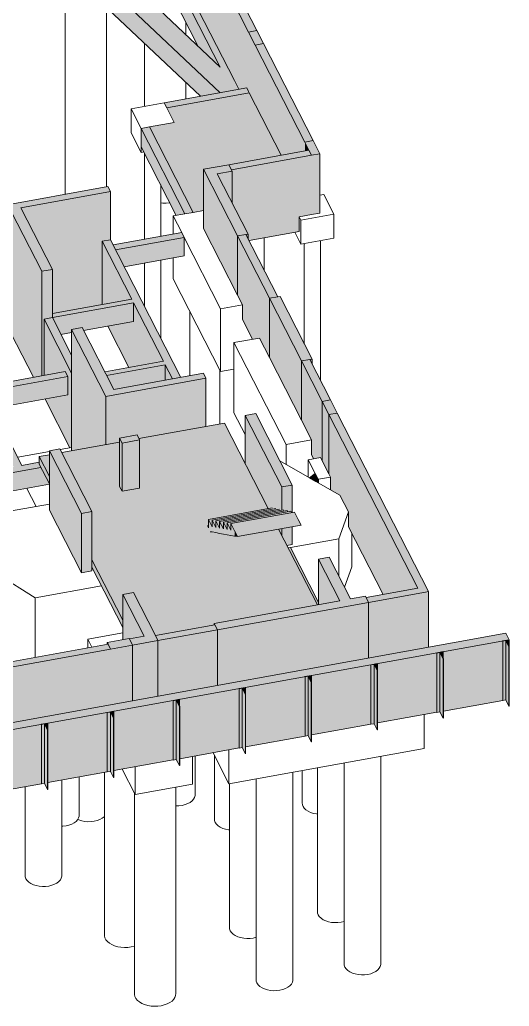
# Model space of a CAD drawing. Header units: centimetres. Extents: x -3523 to 38560, y -3196 to 88043.
# Drawn here: x 24909 to 25975, y 62343 to 64492 of the extents above; entities that cross this region are included whole.
import ezdxf

# ---------------------------------------------------------------- set-up
doc = ezdxf.new("R2010")
doc.units = ezdxf.units.CM
for name, color, linetype, lineweight in [('A-FLOR', 7, 'Continuous', 25), ('S-BEAM', 7, 'Continuous', 25), ('S-COLS', 7, 'Continuous', 25), ('S-FNDN', 7, 'Continuous', 25), ('S-STRS', 7, 'Continuous', 25)]:
    doc.layers.add(name, color=color, linetype=linetype, lineweight=lineweight)

# ---------------------------------------------------------------- blocks, each defined once
blk = doc.blocks.new('Estaca W Gerdau - W250X32_7-3763720-3D C 001 - VISTA 3D FUN')
at = {"layer": 'S-FNDN', "lineweight": 9, "true_color": 0xa4b9db}
for points in [[(-1474.1, 62646), (-1467.4, 62647.5), (-1467.4, 62776.5), (-1474.1, 62775.2), (-1474.1, 62646.3)], [(-1460.5, 62633.8), (-1460.5, 62763), (-1467.4, 62775.8), (-1467.4, 62647.3), (-1464.6, 62641.9)], [(-1460.1, 62763.5), (-1460.5, 62777.7), (-1466.7, 62776.5), (-1460.4, 62764)]]:
    blk.add_hatch(color=9, dxfattribs=at).paths.add_polyline_path(points, flags=0)
at = {"layer": 'S-FNDN', "lineweight": 18}
for p, q in [((-1460.4, 62778.3), (-1474.3, 62775.8)), ((-1474.1, 62775.2), (-1467.4, 62776.5)), ((-1467.4, 62776.5), (-1460.5, 62763)), ((-1466.8, 62776.6), (-1460.1, 62777.8)), ((-1459.9, 62763.1), (-1466.8, 62776.6)), ((-1460.5, 62763), (-1459.9, 62763.1)), ((-1460.5, 62763), (-1460.5, 62633.8)), ((-1459.9, 62633.9), (-1459.9, 62763.1)), ((-1460.5, 62633.8), (-1459.9, 62633.9))]:
    blk.add_line(p, q, dxfattribs=at)
at = {"layer": 'S-FNDN', "lineweight": 9}
for p, q in [((-1474.1, 62775.2), (-1474.1, 62646)), ((-1467.4, 62776.5), (-1467.4, 62647.3)), ((-1460.1, 62777.8), (-1460.1, 62763.5)), ((-1467.4, 62647.3), (-1474.1, 62646)), ((-1460.5, 62633.8), (-1467.4, 62647.3))]:
    blk.add_line(p, q, dxfattribs=at)
blk = doc.blocks.new('Estaca W Gerdau - W250X32_7-V62-3D C 001 - VISTA 3D FUN')
at = {"layer": 'S-FNDN', "lineweight": 9, "true_color": 0xa4b9db}
for points in [[(-182.4, 62879.5), (-175.7, 62881), (-175.7, 63009.9), (-182.4, 63008.7), (-182.4, 62879.8)], [(-168.8, 62867.2), (-168.8, 62996.4), (-175.7, 63009.2), (-175.7, 62880.7), (-175, 62879.2)], [(-168.5, 62996.9), (-168.8, 63011.2), (-175.1, 63009.9), (-168.7, 62997.4)]]:
    blk.add_hatch(color=9, dxfattribs=at).paths.add_polyline_path(points, flags=0)
at = {"layer": 'S-FNDN', "lineweight": 18}
for p, q in [((-168.7, 63011.7), (-182.7, 63009.2)), ((-182.7, 63009.2), (-182.7, 63009.2)), ((-182.4, 63008.7), (-175.7, 63009.9)), ((-175.7, 63009.9), (-168.8, 62996.4)), ((-175.2, 63010), (-168.5, 63011.2)), ((-168.3, 62996.5), (-175.2, 63010)), ((-168.8, 62996.4), (-168.3, 62996.5)), ((-168.8, 62996.4), (-168.8, 62867.2)), ((-168.3, 62867.3), (-168.3, 62996.5)), ((-168.8, 62867.2), (-168.3, 62867.3))]:
    blk.add_line(p, q, dxfattribs=at)
at = {"layer": 'S-FNDN', "lineweight": 9}
for p, q in [((-182.4, 63008.7), (-182.4, 62879.5)), ((-175.7, 63009.9), (-175.7, 62880.7)), ((-168.5, 63011.2), (-168.5, 62996.9)), ((-175.7, 62880.7), (-182.4, 62879.5)), ((-168.8, 62867.2), (-175.7, 62880.7))]:
    blk.add_line(p, q, dxfattribs=at)
blk = doc.blocks.new('PED_COMPL_ESC_TRIANGULO_CIMA_R00_2019 - 01-3749494-3D C 001 - VISTA 3D FUN')
at = {"layer": 'S-BEAM', "lineweight": 9, "true_color": 0xbfbfbf}
for points in [[(-105.9, 63389.1), (-105.9, 63389.9), (-108.1, 63389.5)], [(-105.9, 63385.1), (-105.9, 63389.1), (-107.9, 63389.1), (-107.8, 63388.8)]]:
    blk.add_hatch(color=9, dxfattribs=at).paths.add_polyline_path(points, flags=0)
at = {"layer": 'S-BEAM', "lineweight": 9}
for p, q in [((-108.1, 63389.5), (-105.9, 63389.9)), ((-105.9, 63389.1), (-108.1, 63389.5)), ((-108.1, 63389.5), (-105.9, 63385.1)), ((-105.9, 63385.1), (-105.9, 63389.1))]:
    blk.add_line(p, q, dxfattribs=at)

msp = doc.modelspace()

# ---------------------------------------------------------------- hatches: boundary and pattern name
at = {"layer": 'A-FLOR', "true_color": 0xbfbfbf}
msp.add_hatch(color=9, dxfattribs=at).paths.add_polyline_path([(25286.772, 64072.413), (25308.904, 64076.413), (25308.904, 64166.156), (25478.116, 64196.874), (25408.366, 64332.67), (25228.815, 64300.218), (25245.103, 64268.364), (25191.524, 64258.68), (25279.326, 64086.974)], flags=0)
h = msp.add_hatch(color=9, dxfattribs=at)
h.paths.add_polyline_path([(25204.284, 63150.494), (25332.493, 63173.929), (25332.493, 63176.773), (25556.931, 63217.338), (25472.489, 63382.475), (25382.937, 63366.289), (25323.793, 63376.873), (25317.329, 63389.516), (25319.6, 63389.926), (25319.6, 63403.563), (25449.628, 63427.182), (25354.499, 63613.217), (25168.326, 63579.568), (25169.751, 63576.783), (25169.751, 63471.704), (25131.48, 63464.787), (25125.954, 63475.594), (25125.954, 63571.91), (25000.396, 63549.217), (25066.102, 63420.722), (25066.104, 63315.643), (25133.289, 63184.254), (25133.289, 63240.277), (25156.251, 63244.427), (25201.756, 63155.438)], flags=0)
h.paths.add_polyline_path([(24973.332, 63497.069), (24973.332, 63544.325), (24951.212, 63540.327)], flags=0)
h = msp.add_hatch(color=9, dxfattribs=at)
h.paths.add_polyline_path([(25133.289, 63168.173), (25133.289, 63184.254), (25066.102, 63315.647), (25066.102, 63299.565), (25094.296, 63244.427)], flags=0)
h.paths.add_polyline_path([(24973.332, 63480.987), (24973.332, 63497.069), (24951.212, 63540.327), (24951.212, 63524.246)], flags=0)
at = {"layer": 'S-BEAM', "lineweight": 9, "true_color": 0x80ff00}
h = msp.add_hatch(color=70, dxfattribs=at)
h.paths.add_polyline_path([(25529.639, 64225.315), (25547.818, 64228.6), (25439.684, 64440.067), (25421.506, 64436.782), (25526.003, 64232.425)], flags=0)
h.paths.add_polyline_path([(25406.963, 64465.223), (25425.141, 64468.508), (25237.756, 64834.962), (25219.578, 64831.676), (25325.578, 64624.379)], flags=0)
at = {"layer": 'S-BEAM', "true_color": 0xbfbfbf}
h = msp.add_hatch(color=9, dxfattribs=at)
h.paths.add_polyline_path([(25528.51, 64001.835), (25528.51, 64004.807), (25527.118, 64004.556), (25527.681, 64003.455)], flags=0)
h.paths.add_polyline_path([(25478.179, 64196.75), (25529.639, 64206.051), (25529.639, 64225.315), (25421.506, 64436.782), (25421.527, 64307.54), (25478.116, 64196.874)], flags=0)
h.paths.add_polyline_path([(25406.963, 64336.022), (25406.963, 64465.223), (25219.578, 64831.676), (25219.578, 64666.292), (25386.187, 64340.468), (25403.327, 64343.132)], flags=0)
for points in [[(25376.53, 64359.354), (25233.981, 64638.125), (25219.151, 64635.444), (25345.198, 64388.944), (25367.225, 64368.142)], [(25345.198, 64388.944), (25219.151, 64635.444), (25219.151, 64587.2), (25297.487, 64434.004), (25328.819, 64404.414)], [(25345.274, 64333.073), (25386.187, 64340.468), (25376.53, 64359.354), (25105.474, 64615.347), (25055.883, 64606.384), (25342.152, 64336.022)], [(25302.397, 64325.324), (25345.274, 64333.073), (25055.883, 64606.384), (25055.883, 64558.139), (25294.564, 64332.722)], [(25228.815, 64300.218), (25408.65, 64332.722), (25402.707, 64343.454), (25223.288, 64311.026), (25225.07, 64307.54)], [(25268.593, 64069.127), (25286.772, 64072.413), (25191.524, 64258.68), (25173.346, 64255.395), (25266.951, 64072.338)], [(25249.774, 64065.726), (25268.593, 64069.127), (25173.346, 64255.395), (25173.346, 64215.191), (25248.035, 64069.127)], [(25408.142, 64010.924), (25517.393, 64030.67), (25517.393, 64062.831), (25544.182, 64067.673), (25544.182, 64196.874), (25369.689, 64165.323), (25371.137, 64162.49), (25371.137, 64093.508), (25406.037, 64024.393), (25406.037, 64015.041)], [(25117.626, 63990.577), (25266.951, 64017.566), (25261.425, 64028.373), (25112.099, 64001.384)], [(25136.445, 63953.774), (25266.951, 63977.362), (25266.951, 64017.566), (25117.626, 63990.577)], [(25452.591, 63755.962), (25452.591, 63885.163), (25383.077, 64021.101), (25383.077, 63891.906), (25393.693, 63871.144), (25393.693, 63838.983), (25415.724, 63795.899), (25430.778, 63798.62), (25449.759, 63761.501)], [(25241.412, 63709.663), (25259.59, 63712.949), (25106.335, 64012.658), (25088.156, 64009.373), (25240.712, 63711.031)], [(24979.799, 63843.14), (25156.8, 63875.131), (25152.728, 63883.095), (24979.799, 63851.839)], [(24998.617, 63806.337), (25021.699, 63810.509), (25021.699, 63817.222), (25044.661, 63821.372), (25047.803, 63815.227), (25156.8, 63834.927), (25156.8, 63875.131), (24979.799, 63843.14), (24994.43, 63814.527)], [(25021.699, 63722.363), (25021.699, 63761.199), (24979.799, 63843.14), (24961.62, 63839.854), (25009.404, 63746.407)], [(25017.68, 63559.758), (25021.699, 63560.574), (25021.699, 63722.363), (24961.62, 63839.854), (24961.62, 63717.337), (25007.677, 63725.662), (25013.204, 63714.854), (25013.204, 63674.65), (24964.534, 63665.854), (24964.708, 63663.35), (25017.263, 63560.574)], [(25097.919, 63717.219), (25225.735, 63740.321), (25221.663, 63748.284), (25093.847, 63725.183), (25096.16, 63720.66)], [(25113.596, 63686.562), (25225.735, 63706.83), (25225.735, 63740.321), (25097.919, 63717.219), (25107.174, 63699.122)], [(25567.471, 63531.301), (25567.471, 63660.502), (25522.401, 63748.637), (25522.401, 63619.442), (25544.215, 63576.78), (25544.215, 63544.619), (25548.784, 63535.684), (25563.838, 63538.405)], [(24591.95, 63638.717), (25013.204, 63714.854), (25007.677, 63725.662), (24586.424, 63649.524), (24588.981, 63644.523)], [(24895.442, 63517.941), (24913.621, 63521.227), (24831.411, 63681.997), (24813.233, 63678.711), (24893.377, 63521.979)], [(25699.941, 63240.079), (25775.473, 63253.73), (25582.018, 63632.054), (25582.017, 63502.854), (25585.653, 63495.743), (25585.653, 63467.764), (25605.917, 63456.116), (25624.487, 63419.799), (25624.487, 63387.639), (25697.426, 63244.998)], [(24619.209, 63456.208), (24954.971, 63516.894), (24951.212, 63524.74), (24951.212, 63528.021), (24619.209, 63468.014)], [(24619.209, 63416.004), (24973.332, 63480.009), (24973.332, 63480.987), (24954.971, 63516.894), (24619.209, 63456.208), (24619.209, 63450.564)], [(25553.269, 63486.38), (25558.816, 63490.989), (25552.217, 63503.892), (25539.536, 63494.274), (25552.217, 63486.984)], [(25559.346, 63482.887), (25558.964, 63490.699), (25553.269, 63486.38), (25559.249, 63482.942)], [(25556.931, 63217.338), (25559.547, 63217.811), (25559.547, 63222.812), (25498.436, 63342.32), (25493.48, 63341.425), (25554.259, 63222.563)], [(25668.35, 63101.391), (25792.478, 63123.826), (25792.478, 63244.998), (25668.35, 63222.563), (25668.35, 63108.961)], [(25792.478, 63123.826), (25799.177, 63125.037), (25799.177, 63246.208), (25792.478, 63244.998), (25792.478, 63141.218)], [(25209.811, 63018.515), (25339.473, 63041.95), (25339.473, 63163.121), (25209.811, 63139.686), (25209.811, 63018.877)], [(24558.492, 62900.795), (25106.772, 62999.892), (25106.772, 63121.063), (24558.492, 63021.966), (24558.492, 62950.662)]]:
    msp.add_hatch(color=9, dxfattribs=at).paths.add_polyline_path(points, flags=0)
at = {"layer": 'S-BEAM', "lineweight": 9, "true_color": 0x80ff00}
for points in [[(25369.674, 64165.333), (25544.182, 64196.874), (25538.656, 64207.681), (25364.148, 64176.141)], [(23951.058, 62775.473), (25974.652, 63141.218), (25967.381, 63155.438), (23943.786, 62789.693)]]:
    msp.add_hatch(color=70, dxfattribs=at).paths.add_polyline_path(points, flags=0)
h = msp.add_hatch(color=70, dxfattribs=at)
h.paths.add_polyline_path([(25792.478, 63244.998), (25799.177, 63246.208), (25600.196, 63635.34), (25582.017, 63632.055), (25775.473, 63253.73), (25786.952, 63255.805), (25791.859, 63246.208)], flags=0)
h.paths.add_polyline_path([(25567.474, 63660.496), (25585.653, 63663.781), (25540.376, 63751.891), (25522.401, 63748.642), (25528.751, 63736.223)], flags=0)
h.paths.add_polyline_path([(25452.593, 63885.159), (25470.591, 63888.798), (25401.255, 64024.393), (25383.077, 64021.107), (25452.591, 63885.163)], flags=0)
at = {"layer": 'S-BEAM', "true_color": 0xbfbfbf}
h = msp.add_hatch(color=9, dxfattribs=at)
h.paths.add_polyline_path([(25225.735, 63706.83), (25241.412, 63709.663), (25225.735, 63740.321), (25225.735, 63708.33)], flags=0)
h.paths.add_polyline_path([(25146.387, 63734.679), (25221.663, 63748.284), (25156.8, 63875.131), (25156.8, 63834.927), (25100.343, 63824.723), (25143.502, 63740.321)], flags=0)
h.paths.add_polyline_path([(25088.156, 63871.424), (25152.728, 63883.095), (25088.156, 64009.373), (25088.156, 63875.131)], flags=0)
h = msp.add_hatch(color=9, dxfattribs=at)
h.paths.add_polyline_path([(24610.769, 63601.914), (24669.4, 63612.511), (24669.4, 63652.715), (24591.95, 63638.717), (24600.894, 63621.226)], flags=0)
h.paths.add_polyline_path([(24706.397, 63619.198), (24813.233, 63638.507), (24813.233, 63678.711), (24687.578, 63656), (24704.989, 63621.953)], flags=0)
h.paths.add_polyline_path([(24850.23, 63645.194), (25013.204, 63674.65), (25013.204, 63714.854), (24831.411, 63681.997), (24848.462, 63648.652)], flags=0)
at = {"layer": 'S-BEAM', "lineweight": 9, "true_color": 0x80ff00}
h = msp.add_hatch(color=70, dxfattribs=at)
h.paths.add_polyline_path([(24028.209, 62926.123), (24467.599, 63005.538), (24462.073, 63016.346), (24022.683, 62936.931)], flags=0)
h.paths.add_polyline_path([(24558.492, 63021.966), (25106.772, 63121.063), (25101.245, 63131.87), (24552.965, 63032.774), (24558.435, 63022.077)], flags=0)
h.paths.add_polyline_path([(25209.811, 63139.686), (25339.473, 63163.121), (25333.947, 63173.929), (25204.284, 63150.494)], flags=0)
h.paths.add_polyline_path([(25668.35, 63222.563), (25792.478, 63244.998), (25786.952, 63255.805), (25662.824, 63233.37), (25667.902, 63223.439)], flags=0)
at = {"layer": 'S-BEAM', "true_color": 0xbfbfbf}
h = msp.add_hatch(color=9, dxfattribs=at)
h.paths.add_polyline_path([(23951.058, 62646.274), (23951.268, 62646.312), (23951.058, 62665.003)], flags=0)
h.paths.add_polyline_path([(23965.578, 62648.899), (24094.783, 62672.251), (24094.652, 62801.426), (23965.372, 62777.772), (23965.578, 62665.003)], flags=0)
h.paths.add_polyline_path([(24109.093, 62674.837), (24238.297, 62698.19), (24238.166, 62827.365), (24108.886, 62803.71), (24109.093, 62736.418)], flags=0)
h.paths.add_polyline_path([(24252.608, 62700.776), (24381.812, 62724.129), (24381.681, 62853.304), (24252.401, 62829.649), (24252.608, 62736.418)], flags=0)
h.paths.add_polyline_path([(24396.122, 62726.715), (24525.327, 62750.068), (24525.196, 62879.243), (24395.916, 62855.588), (24396.122, 62736.418)], flags=0)
h.paths.add_polyline_path([(24539.637, 62752.654), (24668.841, 62776.007), (24668.71, 62905.181), (24539.43, 62881.527), (24539.637, 62807.833)], flags=0)
h.paths.add_polyline_path([(24683.151, 62778.593), (24812.356, 62801.945), (24812.225, 62931.12), (24682.945, 62907.466), (24683.151, 62879.247)], flags=0)
h.paths.add_polyline_path([(24826.666, 62804.532), (24955.871, 62827.884), (24955.74, 62957.059), (24826.46, 62933.405), (24826.666, 62879.247)], flags=0)
h.paths.add_polyline_path([(24970.181, 62830.471), (25099.385, 62853.823), (25099.254, 62982.998), (24969.974, 62959.344), (24970.181, 62879.247)], flags=0)
h.paths.add_polyline_path([(25113.695, 62856.41), (25242.9, 62879.762), (25242.769, 63008.937), (25113.489, 62985.283), (25113.695, 62879.247)], flags=0)
h.paths.add_polyline_path([(25257.21, 62882.349), (25386.414, 62905.701), (25386.284, 63034.876), (25257.004, 63011.221), (25257.21, 62996.52)], flags=0)
h.paths.add_polyline_path([(25400.725, 62908.287), (25529.929, 62931.64), (25529.798, 63060.815), (25400.518, 63037.16), (25400.725, 62914.955)], flags=0)
h.paths.add_polyline_path([(25544.239, 62934.226), (25673.444, 62957.579), (25673.313, 63086.754), (25544.033, 63063.099), (25544.239, 62950.662)], flags=0)
h.paths.add_polyline_path([(25687.754, 62960.165), (25816.958, 62983.518), (25816.828, 63112.693), (25687.547, 63089.038), (25687.754, 63022.077)], flags=0)
h.paths.add_polyline_path([(25831.269, 62986.104), (25960.473, 63009.456), (25960.342, 63138.631), (25831.062, 63114.977), (25831.269, 63100.275)], flags=0)
at = {"layer": 'S-COLS', "lineweight": 9, "true_color": 0x8080ff}
for points in [[(25421.506, 64436.782), (25439.684, 64440.067), (25425.141, 64468.508), (25406.963, 64465.223), (25419.826, 64440.067)], [(25544.182, 64196.874), (25562.361, 64200.159), (25547.818, 64228.6), (25529.639, 64225.315), (25542.502, 64200.159)], [(25383.075, 64021.107), (25383.077, 64021.107), (25406.037, 64025.257), (25338.847, 64156.654), (25371.137, 64162.49), (25364.148, 64176.141), (25308.904, 64166.156), (25382.679, 64021.882)], [(24956.836, 63944.068), (24979.799, 63948.219), (24911.155, 64082.46), (25106.335, 64117.737), (25100.808, 64128.544), (24850.375, 64083.281), (24857.356, 64069.629), (24889.647, 64075.466), (24954.714, 63948.219)], [(25522.399, 63748.642), (25545.361, 63752.792), (25475.554, 63889.309), (25452.593, 63885.155), (25520.719, 63751.928)], [(25096.16, 63671.604), (25314.303, 63711.031), (25308.776, 63721.838), (25113.596, 63686.562), (25044.661, 63821.372), (25021.699, 63817.222), (25093.592, 63676.627)], [(25582.014, 63632.054), (25600.193, 63635.34), (25585.45, 63663.745), (25567.474, 63660.489), (25573.94, 63647.844)], [(25479.282, 63474.273), (25502.245, 63478.423), (25422.548, 63634.28), (25399.586, 63630.129), (25475.08, 63482.491)], [(25131.48, 63569.866), (25169.751, 63576.783), (25164.225, 63587.59), (25125.954, 63580.673), (25130.056, 63572.651)], [(25043.14, 63416.571), (25066.102, 63420.722), (24996.294, 63557.238), (24973.332, 63553.088), (24994.43, 63511.829)], [(25339.473, 63163.121), (25668.35, 63222.563), (25661.369, 63236.214), (25628.957, 63230.617), (25582.501, 63321.468), (25559.547, 63317.319), (25606.117, 63226.228), (25332.493, 63176.773), (25338.561, 63164.906)], [(25154.577, 63129.703), (25209.81, 63139.686), (25156.251, 63244.427), (25133.289, 63240.277), (25179.867, 63149.187), (25147.632, 63143.355), (25154.574, 63129.709)], [(25106.772, 63121.063), (25154.577, 63129.773), (25147.338, 63143.929), (25099.5, 63135.283), (25102.35, 63129.709)]]:
    msp.add_hatch(color=171, dxfattribs=at).paths.add_polyline_path(points, flags=0)
at = {"layer": 'S-COLS', "true_color": 0xc0c0c0}
for points in [[(25421.506, 64307.581), (25421.506, 64436.782), (25406.963, 64465.223), (25406.963, 64336.022), (25418.779, 64312.914)], [(25529.639, 64206.051), (25538.656, 64207.681), (25529.639, 64225.315), (25529.639, 64207.681)], [(25544.182, 64067.673), (25562.361, 64070.958), (25562.361, 64200.159), (25544.182, 64196.874), (25544.182, 64068.69)], [(25383.075, 63891.906), (25382.679, 64021.882), (25308.904, 64166.156), (25308.904, 64036.955), (25371.745, 63914.062)], [(25371.137, 64093.508), (25371.137, 64162.49), (25338.847, 64156.654), (25369.674, 64096.369)], [(24979.799, 63851.839), (25088.156, 63871.424), (25088.156, 64009.373), (25106.335, 64012.658), (25106.335, 64117.737), (24911.155, 64082.46), (24979.799, 63948.219), (24979.799, 63875.131)], [(24938.909, 63713.232), (24956.836, 63716.473), (24956.836, 63944.068), (24889.647, 64075.466), (24889.647, 63809.571), (24938.08, 63714.854)], [(24956.836, 63716.473), (24961.62, 63717.337), (24961.62, 63839.854), (24979.799, 63843.14), (24979.799, 63948.219), (24956.836, 63944.068), (24956.836, 63725.662)], [(25522.399, 63619.441), (25522.399, 63748.642), (25452.591, 63885.159), (25452.591, 63755.958), (25501.406, 63660.496)], [(25021.699, 63553.067), (25096.16, 63566.525), (25096.16, 63671.604), (25021.699, 63816.566), (25021.699, 63553.088)], [(25096.16, 63566.525), (25125.954, 63571.91), (25125.954, 63580.673), (25164.225, 63587.59), (25168.326, 63579.568), (25314.303, 63605.952), (25314.303, 63711.031), (25096.16, 63671.604), (25096.16, 63580.673)], [(25582.014, 63502.853), (25582.014, 63632.054), (25567.471, 63660.379), (25567.474, 63531.287), (25573.94, 63518.643)], [(25131.48, 63464.787), (25131.48, 63569.866), (25125.954, 63580.673), (25125.954, 63475.594)], [(25131.48, 63464.787), (25169.751, 63471.704), (25169.751, 63576.783), (25131.48, 63569.866), (25131.48, 63497.452)], [(25043.14, 63287.37), (25043.14, 63416.571), (24973.332, 63553.088), (24973.332, 63423.887), (25035.823, 63301.678)], [(25582.014, 63502.853), (25582.017, 63502.854), (25582.014, 63502.86)], [(25043.14, 63287.37), (25066.102, 63291.521), (25066.102, 63420.722), (25043.14, 63416.571), (25043.14, 63307.735)], [(25559.547, 63217.811), (25606.117, 63226.228), (25559.547, 63317.319), (25559.547, 63222.563)], [(25133.289, 63141.39), (25147.338, 63143.929), (25147.629, 63143.361), (25179.867, 63149.187), (25133.289, 63240.277), (25133.289, 63143.929)], [(25339.473, 63041.95), (25668.35, 63101.391), (25668.35, 63222.563), (25339.473, 63163.121), (25339.473, 63048.259)], [(25332.493, 63173.666), (25333.947, 63173.929), (25332.493, 63176.773), (25332.493, 63173.929)], [(25099.5, 63131.555), (25101.245, 63131.87), (25099.5, 63135.283), (25099.5, 63131.87)], [(25154.577, 63008.532), (25209.81, 63018.877), (25209.81, 63139.686), (25154.577, 63129.703), (25154.577, 63012.308)], [(25106.772, 62999.892), (25154.577, 63008.532), (25154.577, 63129.703), (25106.772, 63121.063), (25106.772, 63006.861)]]:
    msp.add_hatch(color=9, dxfattribs=at).paths.add_polyline_path(points, flags=0)
h = msp.add_hatch(color=9, dxfattribs=at)
h.paths.add_polyline_path([(25383.075, 63891.906), (25383.077, 63891.919), (25383.075, 63891.909)], flags=0)
h.paths.add_polyline_path([(25406.037, 64015.041), (25406.037, 64025.257), (25401.255, 64024.393), (25404.746, 64017.566)], flags=0)
h = msp.add_hatch(color=9, dxfattribs=at)
h.paths.add_polyline_path([(25522.399, 63619.441), (25522.401, 63619.454), (25522.399, 63619.444)], flags=0)
h.paths.add_polyline_path([(25545.361, 63742.576), (25545.361, 63752.792), (25540.579, 63751.928), (25544.692, 63743.885)], flags=0)
h = msp.add_hatch(color=9, dxfattribs=at)
h.paths.add_polyline_path([(25479.282, 63369.189), (25479.282, 63383.703), (25472.489, 63382.475), (25474.189, 63379.15)], flags=0)
h.paths.add_polyline_path([(25476, 63423.043), (25479.282, 63423.636), (25479.282, 63474.273), (25399.586, 63630.129), (25399.586, 63525.045), (25449.683, 63427.074), (25458.34, 63428.639), (25459.711, 63425.957), (25466.484, 63427.182), (25467.856, 63424.5), (25474.629, 63425.724), (25475.373, 63424.268)], flags=0)
h = msp.add_hatch(color=9, dxfattribs=at)
h.paths.add_polyline_path([(25490.571, 63347.112), (25502.245, 63349.222), (25502.245, 63387.853), (25479.282, 63383.264), (25479.282, 63369.189), (25487.366, 63353.38)], flags=0)
h.paths.add_polyline_path([(25500.544, 63418.462), (25502.245, 63418.77), (25502.245, 63478.423), (25479.282, 63474.273), (25479.282, 63423.636), (25482.777, 63424.268), (25484.149, 63421.586), (25490.922, 63422.81), (25492.293, 63420.128), (25499.066, 63421.353), (25499.928, 63419.667)], flags=0)
at = {"layer": 'S-STRS', "true_color": 0xff8040}
for points in [[(25327.744, 63387.636), (25327.744, 63402.106), (25459.711, 63425.957), (25458.34, 63428.639), (25319.6, 63403.563), (25325.578, 63391.872)], [(25335.889, 63386.179), (25335.889, 63400.648), (25467.856, 63424.5), (25466.484, 63427.182), (25327.744, 63402.106), (25328.49, 63400.648)], [(25344.033, 63384.721), (25344.033, 63399.191), (25476, 63423.043), (25474.629, 63425.724), (25335.889, 63400.648), (25336.634, 63399.191)], [(25352.177, 63383.264), (25352.177, 63397.733), (25484.149, 63421.586), (25482.777, 63424.268), (25344.033, 63399.191), (25344.778, 63397.733)], [(25360.321, 63381.806), (25360.321, 63396.276), (25492.293, 63420.128), (25490.922, 63422.81), (25352.177, 63397.733), (25352.922, 63396.276)], [(25368.465, 63380.349), (25368.465, 63394.59), (25500.544, 63418.462), (25499.066, 63421.353), (25360.321, 63396.276), (25366.972, 63383.27)], [(25327.744, 63376.166), (25327.744, 63387.636), (25319.6, 63403.563), (25319.6, 63385.073), (25323.793, 63376.873), (25325.578, 63376.554)], [(25335.889, 63374.709), (25335.889, 63386.179), (25327.744, 63402.106), (25327.744, 63376.166)], [(25344.033, 63373.251), (25343.853, 63385.073), (25335.889, 63400.648), (25335.889, 63374.709)], [(25352.177, 63371.794), (25352.177, 63383.264), (25344.033, 63399.191), (25344.033, 63373.251)], [(25360.321, 63370.337), (25360.321, 63381.806), (25352.177, 63397.733), (25352.177, 63371.794)], [(25368.465, 63368.879), (25368.465, 63380.349), (25360.321, 63396.276), (25360.321, 63370.337), (25366.972, 63369.146)], [(25376.61, 63367.422), (25376.361, 63379.15), (25368.465, 63394.59), (25368.465, 63368.879)], [(25382.937, 63366.289), (25376.61, 63378.663), (25376.61, 63367.422)]]:
    msp.add_hatch(color=11, dxfattribs=at).paths.add_polyline_path(points, flags=0)
at = {"layer": 'S-STRS', "lineweight": 9, "true_color": 0xff80ff}
msp.add_hatch(color=211, dxfattribs=at).paths.add_polyline_path([(25382.937, 63366.289), (25521.682, 63391.366), (25507.21, 63419.667), (25368.465, 63394.59), (25376.61, 63378.663)], flags=0)

# ---------------------------------------------------------------- linework, layer by layer
at = {"layer": 'A-FLOR', "lineweight": 9}
for p, q in [((25408.65, 64332.722), (25228.815, 64300.218)), ((25478.179, 64196.75), (25408.65, 64332.722)), ((25228.815, 64300.218), (25245.103, 64268.364)), ((25245.103, 64268.364), (25191.524, 64258.68)), ((25191.524, 64258.68), (25286.772, 64072.413)), ((25286.772, 64072.413), (25308.904, 64076.413)), ((25354.499, 63613.217), (25168.326, 63579.568)), ((25449.683, 63427.074), (25354.499, 63613.217)), ((25125.954, 63571.91), (25000.396, 63549.217)), ((24973.332, 63544.325), (24951.212, 63540.327)), ((24951.212, 63540.327), (24973.332, 63497.069)), ((24951.212, 63540.327), (24951.212, 63524.246)), ((24973.332, 63480.987), (24951.212, 63524.246)), ((25556.931, 63217.338), (25472.489, 63382.475)), ((25066.104, 63315.643), (25133.289, 63184.254)), ((25133.289, 63168.173), (25066.104, 63299.562))]:
    msp.add_line(p, q, dxfattribs=at)
at = {"layer": 'S-BEAM', "lineweight": 18}
for p, q in [((25425.141, 64468.508), (25237.756, 64834.962)), ((25219.578, 64831.676), (25406.963, 64465.223)), ((25421.506, 64436.782), (25529.639, 64225.315)), ((25547.818, 64228.6), (25439.684, 64440.067)), ((25538.656, 64207.681), (25364.148, 64176.141)), ((25369.674, 64165.333), (25544.182, 64196.874)), ((25364.148, 64176.141), (25369.674, 64165.333)), ((25383.077, 64021.107), (25452.593, 63885.159)), ((25470.772, 63888.445), (25401.255, 64024.393)), ((25522.401, 63748.642), (25567.474, 63660.496)), ((25585.653, 63663.781), (25540.579, 63751.928)), ((25582.018, 63632.054), (25775.473, 63253.73)), ((25799.177, 63246.208), (25600.196, 63635.34)), ((25775.473, 63253.73), (25662.824, 63233.37)), ((25668.35, 63222.563), (25792.478, 63244.998)), ((25792.478, 63244.998), (25799.177, 63246.208)), ((25333.947, 63173.929), (25204.284, 63150.494)), ((25209.811, 63139.686), (25339.474, 63163.121)), ((25967.381, 63155.438), (23943.786, 62789.693)), ((25242.9, 63008.961), (25974.652, 63141.218)), ((25974.652, 63141.218), (25967.381, 63155.438)), ((25101.245, 63131.87), (24552.965, 63032.774)), ((24558.492, 63021.966), (25106.772, 63121.063)), ((24525.327, 62879.266), (25242.791, 63008.941))]:
    msp.add_line(p, q, dxfattribs=at)
at = {"layer": 'S-BEAM', "lineweight": 9}
for p, q in [((25219.151, 64635.444), (25345.198, 64388.944)), ((25376.53, 64359.354), (25233.981, 64638.125)), ((25055.883, 64606.384), (25345.274, 64333.073)), ((25345.198, 64388.944), (25105.474, 64615.347)), ((25219.151, 64587.2), (25297.487, 64434.004)), ((25302.397, 64325.324), (25055.883, 64558.139)), ((25406.963, 64465.223), (25425.141, 64468.508)), ((25439.684, 64440.067), (25421.506, 64436.782)), ((25403.124, 64343.529), (25223.288, 64311.026)), ((25386.187, 64340.468), (25376.53, 64359.354)), ((25403.124, 64343.529), (25406.963, 64336.022)), ((25228.815, 64300.218), (25408.65, 64332.722)), ((25406.963, 64336.022), (25408.65, 64332.722)), ((25228.815, 64300.218), (25223.288, 64311.026)), ((25191.524, 64258.68), (25173.346, 64255.395)), ((25173.346, 64255.395), (25268.593, 64069.127)), ((25173.346, 64255.395), (25173.346, 64215.191)), ((25286.772, 64072.413), (25191.524, 64258.68)), ((25173.346, 64215.191), (25249.774, 64065.726)), ((25529.639, 64225.315), (25547.818, 64228.6)), ((25544.182, 64196.874), (25538.656, 64207.681)), ((25268.593, 64069.127), (25286.772, 64072.413)), ((25517.393, 64062.831), (25544.182, 64067.673)), ((25517.393, 64030.67), (25517.393, 64062.831)), ((25261.425, 64028.373), (25112.099, 64001.384)), ((25266.951, 64017.566), (25117.626, 63990.577)), ((25261.425, 64028.373), (25266.951, 64017.566)), ((25266.951, 63977.362), (25266.951, 64017.566)), ((25401.255, 64024.393), (25383.077, 64021.107)), ((25408.366, 64010.964), (25517.393, 64030.67)), ((25106.335, 64012.658), (25088.156, 64009.373)), ((25088.156, 64009.373), (25152.728, 63883.095)), ((25088.156, 64009.373), (25088.156, 63871.424)), ((25259.59, 63712.949), (25106.335, 64012.658)), ((25527.118, 64004.556), (25528.555, 64001.746)), ((25136.445, 63953.774), (25266.951, 63977.362)), ((25383.077, 63891.906), (25393.693, 63871.144)), ((25452.593, 63885.159), (25470.772, 63888.445)), ((25152.728, 63883.095), (24979.799, 63851.839)), ((24979.799, 63843.14), (25156.8, 63875.131)), ((25156.8, 63875.131), (25221.663, 63748.284)), ((25156.8, 63834.927), (25156.8, 63875.131)), ((25393.693, 63871.144), (25393.693, 63838.983)), ((24979.799, 63843.14), (24961.62, 63839.854)), ((24961.62, 63839.854), (25021.699, 63722.363)), ((24961.62, 63839.854), (24961.62, 63717.337)), ((25021.699, 63761.199), (24979.799, 63843.14)), ((25047.803, 63815.227), (25156.8, 63834.927)), ((25100.343, 63824.723), (25146.387, 63734.679)), ((25415.724, 63795.899), (25393.693, 63838.983)), ((24998.617, 63806.337), (25021.699, 63810.509)), ((25430.778, 63798.62), (25452.591, 63755.962)), ((25221.663, 63748.284), (25093.847, 63725.183)), ((25097.919, 63717.219), (25225.735, 63740.321)), ((25225.735, 63740.321), (25241.412, 63709.663)), ((25225.735, 63706.83), (25225.735, 63740.321)), ((25540.579, 63751.928), (25522.401, 63748.643)), ((25007.677, 63725.662), (24723.167, 63674.239)), ((25013.204, 63714.854), (25007.677, 63725.662)), ((24831.411, 63681.997), (25013.204, 63714.854)), ((25013.204, 63674.65), (25013.204, 63714.854)), ((24913.621, 63521.227), (24831.411, 63681.997)), ((25013.204, 63674.65), (24850.23, 63645.194)), ((24964.534, 63665.854), (24964.534, 63663.692)), ((25017.68, 63559.758), (24964.534, 63663.692)), ((25567.474, 63660.496), (25585.653, 63663.781)), ((25600.196, 63635.34), (25582.017, 63632.055)), ((25522.401, 63619.441), (25544.215, 63576.78)), ((25544.215, 63544.619), (25544.215, 63576.78)), ((25548.784, 63535.684), (25544.215, 63544.619)), ((24951.212, 63528.021), (24913.621, 63521.227)), ((25563.838, 63538.405), (25567.471, 63531.301)), ((24619.209, 63456.208), (24954.971, 63516.894)), ((25552.217, 63503.892), (25539.536, 63494.274)), ((25558.86, 63490.901), (25552.217, 63503.892)), ((25582.018, 63502.853), (25585.653, 63495.743)), ((24973.332, 63480.009), (24619.209, 63416.004)), ((25539.536, 63494.274), (25553.269, 63486.38)), ((25553.269, 63486.38), (25559.346, 63490.989)), ((25559.346, 63490.989), (25558.86, 63490.901)), ((25559.346, 63482.887), (25559.346, 63490.989)), ((25585.653, 63467.764), (25585.653, 63495.743)), ((25605.917, 63456.116), (25624.487, 63419.799)), ((25624.487, 63419.799), (25624.487, 63387.639)), ((25699.941, 63240.079), (25624.487, 63387.639)), ((25498.436, 63342.32), (25493.48, 63341.425)), ((25559.547, 63222.812), (25498.436, 63342.32)), ((25799.177, 63125.037), (25799.177, 63246.208)), ((25662.824, 63233.37), (25668.35, 63222.563)), ((25668.35, 63222.563), (25668.35, 63101.391)), ((25339.473, 63163.121), (25333.947, 63173.929)), ((25339.474, 63041.95), (25339.474, 63163.121)), ((25204.284, 63150.494), (25209.811, 63139.686)), ((25209.811, 63139.686), (25209.811, 63018.515)), ((25974.652, 63141.218), (25974.652, 63126.47)), ((25106.772, 63121.063), (25101.245, 63131.87)), ((25831.269, 62986.104), (25960.608, 63009.481)), ((25687.754, 62960.165), (25817.093, 62983.542)), ((25544.239, 62934.226), (25673.579, 62957.603)), ((25400.725, 62908.287), (25530.064, 62931.664)), ((25257.21, 62882.349), (25386.549, 62905.725)), ((25113.695, 62856.41), (25242.791, 62879.742)), ((24970.181, 62830.471), (25099.52, 62853.848)), ((24826.666, 62804.532), (24956.005, 62827.909))]:
    msp.add_line(p, q, dxfattribs=at)
at = {"layer": 'S-COLS', "lineweight": 9}
for p, q in [((25425.141, 64468.508), (25406.963, 64465.223)), ((25421.506, 64436.782), (25439.684, 64440.067)), ((25547.818, 64228.6), (25529.639, 64225.315)), ((25538.656, 64207.681), (25544.182, 64196.874)), ((25562.361, 64200.159), (25562.361, 64070.958)), ((25308.904, 64036.955), (25308.904, 64166.156)), ((25371.137, 64162.49), (25371.137, 64093.508)), ((25106.335, 64117.737), (25106.335, 64012.658)), ((25562.361, 64070.958), (25544.182, 64067.673)), ((25383.075, 63891.906), (25308.904, 64036.955)), ((25383.075, 64021.107), (25401.255, 64024.393)), ((25383.075, 64021.107), (25383.075, 63891.906)), ((25406.037, 64025.257), (25406.037, 64015.041)), ((24956.836, 63944.068), (24956.836, 63716.473)), ((24979.799, 63948.219), (24979.799, 63843.14)), ((25470.772, 63888.445), (25452.593, 63885.159)), ((25452.591, 63885.159), (25452.591, 63755.958)), ((24938.909, 63713.232), (24889.647, 63809.571)), ((25021.699, 63817.222), (25021.699, 63553.067)), ((25522.399, 63619.441), (25452.591, 63755.958)), ((25522.399, 63748.642), (25540.579, 63751.928)), ((25522.399, 63748.642), (25522.399, 63619.441)), ((25545.361, 63752.792), (25545.361, 63742.576)), ((25314.303, 63711.031), (25314.303, 63605.952)), ((25096.16, 63566.525), (25096.16, 63671.604)), ((25567.471, 63660.495), (25567.471, 63531.294)), ((25585.649, 63663.781), (25567.474, 63660.496)), ((25399.586, 63630.129), (25399.586, 63525.051)), ((25582.014, 63632.054), (25600.193, 63635.34)), ((25582.014, 63632.054), (25582.014, 63502.853)), ((25125.954, 63580.673), (25125.954, 63475.594)), ((25131.48, 63569.866), (25131.48, 63464.787)), ((25169.751, 63576.783), (25169.751, 63471.704)), ((24973.332, 63553.088), (24973.332, 63423.887)), ((25582.014, 63502.853), (25567.471, 63531.294)), ((25131.48, 63464.787), (25125.954, 63475.594)), ((25169.751, 63471.704), (25131.48, 63464.787)), ((25479.282, 63474.273), (25479.282, 63423.636)), ((25502.245, 63478.423), (25502.245, 63418.77)), ((25043.14, 63287.37), (24973.332, 63423.887)), ((25043.14, 63416.571), (25043.14, 63287.37)), ((25066.102, 63420.722), (25066.102, 63291.521)), ((25479.282, 63383.703), (25479.282, 63369.194)), ((25502.245, 63387.853), (25502.245, 63349.222)), ((25502.245, 63349.222), (25490.571, 63347.112)), ((25559.547, 63317.319), (25559.547, 63217.811)), ((25066.102, 63291.521), (25043.14, 63287.37)), ((25133.289, 63240.277), (25133.289, 63141.39)), ((25668.35, 63222.563), (25662.824, 63233.37)), ((25668.35, 63101.391), (25668.35, 63222.563)), ((25332.493, 63176.773), (25332.493, 63173.666)), ((25333.947, 63173.929), (25339.473, 63163.121)), ((25339.473, 63163.121), (25339.473, 63041.95)), ((25099.5, 63135.283), (25099.5, 63131.555)), ((25209.81, 63139.686), (25204.284, 63150.494)), ((25209.81, 63018.515), (25209.81, 63139.686)), ((25101.245, 63131.87), (25106.772, 63121.063)), ((25154.577, 63129.703), (25154.577, 63008.532)), ((25154.61, 63129.709), (25154.61, 63008.538))]:
    msp.add_line(p, q, dxfattribs=at)
at = {"layer": 'S-COLS', "lineweight": 18}
for p, q in [((25439.684, 64440.067), (25425.141, 64468.508)), ((25406.963, 64465.223), (25421.506, 64436.782)), ((25529.639, 64225.315), (25538.656, 64207.681)), ((25562.361, 64200.159), (25547.818, 64228.6)), ((25544.182, 64196.874), (25562.361, 64200.159)), ((25364.157, 64176.142), (25308.904, 64166.156)), ((25371.137, 64162.49), (25364.157, 64176.142)), ((25308.904, 64166.156), (25383.075, 64021.107)), ((25338.847, 64156.654), (25371.137, 64162.49)), ((25406.037, 64025.257), (25338.847, 64156.654)), ((25100.808, 64128.544), (24850.375, 64083.281)), ((25106.335, 64117.737), (25100.808, 64128.544)), ((24911.155, 64082.46), (25106.335, 64117.737)), ((24979.799, 63948.219), (24911.155, 64082.46)), ((24889.647, 64075.466), (24956.836, 63944.068)), ((25401.255, 64024.393), (25406.037, 64025.257)), ((24956.836, 63944.068), (24979.799, 63948.219)), ((25475.554, 63889.309), (25470.772, 63888.445)), ((25545.361, 63752.792), (25475.554, 63889.309)), ((25452.591, 63885.159), (25522.399, 63748.642)), ((25044.661, 63821.372), (25021.699, 63817.222)), ((25021.699, 63817.222), (25096.16, 63671.604)), ((25113.596, 63686.562), (25044.661, 63821.372)), ((25540.579, 63751.928), (25545.361, 63752.792)), ((25308.776, 63721.838), (25113.596, 63686.562)), ((25314.303, 63711.031), (25308.776, 63721.838)), ((25096.16, 63671.604), (25314.303, 63711.031)), ((25567.471, 63660.495), (25582.014, 63632.054)), ((25600.193, 63635.34), (25585.649, 63663.781)), ((25422.548, 63634.28), (25399.586, 63630.129)), ((25399.586, 63630.129), (25479.282, 63474.273)), ((25502.245, 63478.423), (25422.548, 63634.28)), ((25164.225, 63587.59), (25125.954, 63580.673)), ((25169.751, 63576.783), (25164.225, 63587.59)), ((25125.954, 63580.673), (25131.48, 63569.866)), ((25131.48, 63569.866), (25169.751, 63576.783)), ((24996.294, 63557.238), (24973.332, 63553.088)), ((24973.332, 63553.088), (25043.14, 63416.571)), ((25066.102, 63420.722), (24996.294, 63557.238)), ((25479.282, 63474.273), (25502.245, 63478.423)), ((25043.14, 63416.571), (25066.102, 63420.722)), ((25582.501, 63321.468), (25559.547, 63317.319)), ((25559.547, 63317.319), (25606.117, 63226.228)), ((25629.079, 63230.378), (25582.501, 63321.468)), ((25156.251, 63244.427), (25133.289, 63240.277)), ((25204.284, 63150.494), (25156.251, 63244.427)), ((25133.289, 63240.277), (25179.867, 63149.187)), ((25606.117, 63226.228), (25332.493, 63176.773)), ((25339.473, 63163.121), (25668.35, 63222.563)), ((25661.369, 63236.214), (25629.079, 63230.378)), ((25662.824, 63233.37), (25661.369, 63236.214)), ((25332.493, 63176.773), (25333.947, 63173.929)), ((25147.338, 63143.929), (25099.5, 63135.283)), ((25099.5, 63135.283), (25101.245, 63131.87)), ((25154.61, 63129.709), (25147.338, 63143.929)), ((25179.867, 63149.187), (25147.596, 63143.355)), ((25147.596, 63143.355), (25154.577, 63129.703)), ((25154.577, 63129.703), (25209.81, 63139.686)), ((25106.772, 63121.063), (25154.61, 63129.709))]:
    msp.add_line(p, q, dxfattribs=at)
at = {"layer": 'S-FNDN', "lineweight": 9}
for p, q in [((25007.781, 64517.843), (25007.781, 64111.731)), ((25097.781, 64127.997), (25097.781, 64518.569)), ((25270.612, 64459.386), (25270.612, 64486.563)), ((25180.612, 64440.341), (25180.612, 64303.312)), ((25270.612, 64319.579), (25270.612, 64355.343)), ((25223.288, 64311.026), (25151.531, 64298.056)), ((25151.531, 64298.056), (25173.346, 64255.395)), ((25151.531, 64245.791), (25151.531, 64298.056)), ((25228.815, 64300.218), (25223.288, 64311.026)), ((25245.103, 64268.364), (25228.815, 64300.218)), ((25173.346, 64255.395), (25191.524, 64258.68)), ((25173.346, 64215.191), (25173.346, 64255.395)), ((25191.524, 64258.68), (25245.103, 64268.364)), ((25173.346, 64203.13), (25151.531, 64245.791)), ((25173.346, 64203.13), (25173.346, 64215.191)), ((25178.991, 64204.15), (25173.346, 64203.13)), ((25180.612, 64200.981), (25180.612, 64119.082)), ((25180.817, 64200.418), (25180.817, 64013.804)), ((25215.817, 64020.13), (25215.817, 64132.133)), ((25180.735, 64117.111), (25180.64, 64120.033)), ((25570.971, 64111.351), (25562.361, 64109.795)), ((25592.786, 64068.69), (25570.971, 64111.351)), ((25268.593, 64069.127), (25242.955, 64064.493)), ((25242.955, 64064.493), (25261.425, 64028.373)), ((25242.955, 64064.493), (25242.955, 64025.035)), ((25286.772, 64072.413), (25268.593, 64069.127)), ((25308.904, 64076.413), (25286.772, 64072.413)), ((25517.393, 64062.831), (25521.029, 64055.72)), ((25521.029, 64055.72), (25592.786, 64068.69)), ((25592.786, 64016.425), (25592.786, 64068.69)), ((25521.029, 64003.455), (25521.029, 64055.72)), ((25261.425, 64028.373), (25266.951, 64017.566)), ((25266.951, 64017.566), (25346.212, 63862.562)), ((25440.824, 63947.012), (25440.824, 64016.831)), ((25521.029, 64003.455), (25507.982, 64028.969)), ((25592.786, 64016.425), (25521.029, 64003.455)), ((25528.5, 64004.806), (25528.5, 63785.766)), ((25563.5, 63707.104), (25563.5, 64011.132)), ((25180.817, 63961.794), (25180.817, 63866.999)), ((25215.817, 63798.552), (25215.817, 63968.12)), ((25242.955, 63973.025), (25242.955, 63927.8)), ((25346.212, 63725.869), (25242.955, 63927.8)), ((25346.212, 63862.562), (25393.693, 63871.144)), ((25279.051, 63857.21), (25279.051, 63716.466)), ((25346.212, 63725.869), (25346.212, 63862.562)), ((25430.778, 63798.62), (25375.284, 63788.59)), ((25375.284, 63788.59), (25488.721, 63566.75)), ((25375.284, 63788.59), (25375.284, 63635.815)), ((25344.495, 63729.226), (25344.495, 63611.409)), ((25375.284, 63731.124), (25346.212, 63725.869)), ((25399.586, 63588.291), (25375.284, 63635.815)), ((25488.721, 63566.75), (25544.215, 63576.78)), ((25488.721, 63523.484), (25488.721, 63566.75)), ((24973.332, 63551.743), (24904.388, 63539.282)), ((25021.699, 63560.484), (24996.924, 63556.007)), ((25539.536, 63494.274), (25475.241, 63531.233)), ((25563.838, 63538.405), (25537.046, 63533.562)), ((25537.046, 63533.562), (25552.217, 63503.892)), ((25537.046, 63495.705), (25537.046, 63533.562)), ((25552.217, 63503.892), (25558.86, 63490.901)), ((25553.269, 63486.38), (25539.536, 63494.274)), ((25605.917, 63456.116), (25553.269, 63486.38)), ((25558.86, 63490.901), (25559.346, 63490.989)), ((25559.346, 63490.989), (25585.653, 63495.743)), ((24924.313, 63471.149), (24944.405, 63431.857)), ((24973.332, 63437.085), (24753.602, 63397.371)), ((25603.302, 63361.274), (25624.487, 63419.799)), ((25632.17, 63300.311), (25632.17, 63372.613)), ((25498.436, 63342.32), (25603.302, 63361.274)), ((25603.302, 63280.789), (25603.302, 63361.274)), ((24772.825, 63338.946), (24942.356, 63232.64)), ((25493.48, 63341.425), (25498.436, 63342.32)), ((25632.17, 63300.311), (25616.067, 63255.825)), ((24942.356, 63232.64), (25086.96, 63258.775)), ((24942.356, 63232.64), (24942.356, 63103.153)), ((25133.289, 63156.459), (25057.062, 63142.682)), ((25057.062, 63142.682), (25065.86, 63125.475)), ((25057.062, 63142.682), (25057.062, 63123.885)), ((25789.198, 62904.724), (25789.198, 62978.5)), ((25789.198, 62904.724), (25364.394, 62827.945)), ((25364.394, 62827.945), (25364.394, 62901.721)), ((25284.698, 62826.538), (25284.698, 62887.317)), ((25290.676, 62803.508), (25290.676, 62888.397)), ((25364.394, 62827.945), (25329.861, 62895.479)), ((25332.69, 62889.946), (25332.69, 62750.494)), ((25695.021, 62435.309), (25695.021, 62887.702)), ((25160.318, 62804.058), (25131.869, 62859.694)), ((25160.318, 62804.058), (25160.318, 62864.836)), ((25524.043, 62856.8), (25524.043, 62785.079)), ((25556.848, 62862.729), (25556.848, 62549.073)), ((25615.021, 62873.243), (25615.021, 62435.309)), ((25000.383, 62627.742), (25000.383, 62835.93)), ((25037.886, 62758.801), (25037.886, 62842.708)), ((25093.157, 62852.698), (25093.157, 62497.809)), ((25423.668, 62838.658), (25423.668, 62400.724)), ((25503.668, 62400.724), (25503.668, 62853.117)), ((24920.383, 62821.47), (24920.383, 62627.742)), ((25284.698, 62826.538), (25160.318, 62804.058)), ((25248.602, 62369.825), (25248.602, 62820.014)), ((25365.495, 62828.144), (25365.495, 62514.488)), ((25158.602, 62807.415), (25158.602, 62369.825))]:
    msp.add_line(p, q, dxfattribs=at)
for points in [[(25235.811, 64093.025, 0), (25235.1, 64092.93, 0), (25227.731, 64092.358, 0), (25220.303, 64092.515, 0), (25215.776, 64092.976, 0)], [(25525.773, 62778.162, 0), (25524.334, 62782.218, 0), (25524.101, 62786.361, 0)], [(25556.884, 62761.682, 0), (25554.984, 62761.916, 0), (25548.356, 62763.203, 0), (25542.205, 62765.155, 0), (25536.717, 62767.712, 0), (25532.06, 62770.797, 0), (25528.374, 62774.316, 0), (25525.773, 62778.162, 0)], [(25037.874, 62759.369, 0), (25037.828, 62757.519, 0), (25036.846, 62753.415, 0), (25034.681, 62749.474, 0), (25031.398, 62745.817, 0), (25027.097, 62742.555, 0), (25021.908, 62739.786, 0), (25015.989, 62737.595, 0), (25009.52, 62736.048, 0), (25002.698, 62735.192, 0), (25000.334, 62735.065, 0)], [(25334.42, 62743.577, 0), (25332.981, 62747.633, 0), (25332.749, 62751.776, 0)], [(25365.531, 62727.097, 0), (25363.631, 62727.331, 0), (25357.003, 62728.618, 0), (25350.852, 62730.57, 0), (25345.364, 62733.127, 0), (25340.707, 62736.212, 0), (25337.022, 62739.731, 0), (25334.42, 62743.577, 0)], [(24922.113, 62620.825, 0), (24920.674, 62624.881, 0), (24920.442, 62629.024, 0)], [(25000.371, 62628.311, 0), (25000.325, 62626.46, 0), (24999.344, 62622.356, 0), (24997.179, 62618.416, 0), (24993.896, 62614.759, 0), (24989.594, 62611.496, 0), (24984.406, 62608.727, 0), (24978.487, 62606.536, 0), (24972.018, 62604.989, 0), (24965.196, 62604.134, 0), (24958.227, 62603.996, 0), (24951.324, 62604.579, 0), (24944.696, 62605.866, 0), (24938.545, 62607.818, 0), (24933.057, 62610.375, 0), (24928.4, 62613.46, 0), (24924.715, 62616.979, 0), (24922.113, 62620.825, 0)], [(25558.577, 62542.156, 0), (25557.138, 62546.212, 0), (25556.906, 62550.355, 0)], [(25614.951, 62527.867, 0), (25608.482, 62526.321, 0), (25601.66, 62525.465, 0), (25594.691, 62525.327, 0), (25587.788, 62525.91, 0), (25581.161, 62527.197, 0), (25575.009, 62529.149, 0), (25569.522, 62531.707, 0), (25564.865, 62534.792, 0), (25561.179, 62538.31, 0), (25558.577, 62542.156, 0)], [(25367.224, 62507.571, 0), (25365.786, 62511.627, 0), (25365.553, 62515.77, 0)], [(25151.246, 62472.212, 0), (25143.981, 62471.28, 0), (25136.557, 62471.072, 0), (25129.177, 62471.594, 0), (25122.042, 62472.83, 0), (25115.346, 62474.748, 0), (25109.273, 62477.294, 0), (25103.987, 62480.401, 0), (25099.634, 62483.982, 0), (25096.331, 62487.94, 0), (25094.169, 62492.168, 0), (25093.207, 62496.549, 0), (25093.167, 62498.343, 0)], [(25423.598, 62493.282, 0), (25417.13, 62491.735, 0), (25410.307, 62490.88, 0), (25403.339, 62490.742, 0), (25396.436, 62491.325, 0), (25389.808, 62492.612, 0), (25383.657, 62494.564, 0), (25378.169, 62497.121, 0), (25373.512, 62500.206, 0), (25369.826, 62503.725, 0), (25367.224, 62507.571, 0)], [(25158.672, 62473.997, 0), (25158.154, 62473.842, 0), (25151.246, 62472.212, 0)], [(25616.75, 62428.392, 0), (25615.311, 62432.448, 0), (25615.079, 62436.591, 0)], [(25695.008, 62435.878, 0), (25694.963, 62434.027, 0), (25693.981, 62429.923, 0), (25691.816, 62425.983, 0), (25688.533, 62422.326, 0), (25684.232, 62419.063, 0), (25679.043, 62416.295, 0), (25673.124, 62414.103, 0), (25666.655, 62412.557, 0), (25659.833, 62411.701, 0), (25652.864, 62411.563, 0), (25645.961, 62412.146, 0), (25639.333, 62413.434, 0), (25633.182, 62415.385, 0), (25627.695, 62417.943, 0), (25623.037, 62421.028, 0), (25619.352, 62424.546, 0), (25616.75, 62428.392, 0)], [(25425.397, 62393.807, 0), (25423.958, 62397.863, 0), (25423.726, 62402.006, 0)], [(25503.656, 62401.293, 0), (25503.61, 62399.442, 0), (25502.628, 62395.338, 0), (25500.463, 62391.398, 0), (25497.18, 62387.741, 0), (25492.879, 62384.478, 0), (25487.69, 62381.709, 0), (25481.771, 62379.518, 0), (25475.302, 62377.971, 0), (25468.48, 62377.116, 0), (25461.511, 62376.978, 0), (25454.608, 62377.561, 0), (25447.981, 62378.848, 0), (25441.829, 62380.8, 0), (25436.342, 62383.357, 0), (25431.685, 62386.442, 0), (25427.999, 62389.961, 0), (25425.397, 62393.807, 0)], [(25216.691, 62344.228, 0), (25209.426, 62343.296, 0), (25202.002, 62343.088, 0), (25194.622, 62343.609, 0), (25187.486, 62344.846, 0), (25180.791, 62346.763, 0), (25174.717, 62349.31, 0), (25169.432, 62352.416, 0), (25165.078, 62355.997, 0), (25161.775, 62359.956, 0), (25159.614, 62364.183, 0), (25158.652, 62368.565, 0), (25158.612, 62370.358, 0)], [(25248.552, 62371.085, 0), (25248.288, 62366.669, 0), (25246.805, 62362.339, 0), (25244.143, 62358.214, 0), (25240.376, 62354.405, 0), (25235.605, 62351.017, 0), (25229.961, 62348.141, 0), (25223.599, 62345.858, 0), (25216.691, 62344.228, 0)]]:
    msp.add_polyline3d(points, dxfattribs=at)
at = {"layer": 'S-FNDN', "lineweight": 18}
for points in [[(25290.664, 62804.077, 0), (25290.618, 62802.226, 0), (25289.637, 62798.122, 0), (25287.472, 62794.182, 0), (25284.189, 62790.525, 0), (25279.887, 62787.262, 0), (25274.699, 62784.494, 0), (25268.78, 62782.302, 0), (25262.311, 62780.756, 0), (25255.488, 62779.9, 0), (25248.52, 62779.762, 0)], [(25092.836, 62755.94, 0), (25088.535, 62752.677, 0), (25083.346, 62749.908, 0), (25077.427, 62747.717, 0), (25070.958, 62746.17, 0), (25064.136, 62745.315, 0), (25057.167, 62745.177, 0), (25050.264, 62745.76, 0), (25043.636, 62747.047, 0), (25037.485, 62748.999, 0), (25034.954, 62750.066, 0)]]:
    msp.add_polyline3d(points, dxfattribs=at)
at = {"layer": 'S-STRS', "lineweight": 9}
for p, q in [((25458.345, 63428.64), (25319.6, 63403.563)), ((25466.489, 63427.182), (25327.744, 63402.106)), ((25474.633, 63425.725), (25335.889, 63400.648)), ((25482.777, 63424.268), (25344.033, 63399.191)), ((25490.922, 63422.81), (25352.177, 63397.733)), ((25499.066, 63421.353), (25360.321, 63396.276)), ((25484.149, 63421.586), (25482.777, 63424.268)), ((25492.293, 63420.128), (25490.922, 63422.81)), ((25500.544, 63418.462), (25499.066, 63421.353)), ((25319.6, 63403.563), (25327.744, 63387.636)), ((25319.6, 63385.073), (25319.6, 63403.563)), ((25327.744, 63387.636), (25327.744, 63402.106)), ((25327.744, 63402.106), (25335.889, 63386.179)), ((25335.889, 63386.179), (25335.889, 63400.648)), ((25335.889, 63400.648), (25344.033, 63384.721)), ((25344.033, 63384.721), (25344.033, 63399.191)), ((25344.033, 63399.191), (25352.177, 63383.264)), ((25352.177, 63383.264), (25352.177, 63397.733)), ((25352.177, 63397.733), (25360.321, 63381.806)), ((25360.321, 63381.806), (25360.321, 63396.276)), ((25360.321, 63396.276), (25368.465, 63380.349)), ((25368.465, 63380.349), (25368.465, 63394.59)), ((25323.793, 63376.873), (25327.744, 63376.166)), ((25327.744, 63376.166), (25335.889, 63374.709)), ((25335.889, 63374.709), (25344.033, 63373.251)), ((25344.033, 63373.251), (25352.177, 63371.794)), ((25352.177, 63371.794), (25360.321, 63370.337)), ((25360.321, 63370.337), (25368.465, 63368.879)), ((25368.465, 63368.879), (25376.61, 63367.422)), ((25376.61, 63367.422), (25382.937, 63366.289))]:
    msp.add_line(p, q, dxfattribs=at)
at = {"layer": 'S-STRS', "lineweight": 18}
for p, q in [((25507.21, 63419.667), (25368.465, 63394.59)), ((25515.354, 63403.74), (25507.21, 63419.667)), ((25368.465, 63394.59), (25376.61, 63378.663)), ((25521.682, 63391.366), (25515.354, 63403.74)), ((25376.61, 63378.663), (25382.937, 63366.289)), ((25382.937, 63366.289), (25521.682, 63391.366))]:
    msp.add_line(p, q, dxfattribs=at)

# ---------------------------------------------------------------- block references
at = {"layer": 'S-BEAM', "lineweight": 9}
msp.add_blockref('PED_COMPL_ESC_TRIANGULO_CIMA_R00_2019 - 01-3749494-3D C 001 - VISTA 3D FUN', (25425.471, 0), dxfattribs=at)
at = {"layer": 'S-FNDN', "lineweight": 9}
for name, p in [('Estaca W Gerdau - W250X32_7-3763720-3D C 001 - VISTA 3D FUN', (27434.676, 363.144)), ('Estaca W Gerdau - W250X32_7-3763720-3D C 001 - VISTA 3D FUN', (27291.162, 337.205)), ('Estaca W Gerdau - W250X32_7-3763720-3D C 001 - VISTA 3D FUN', (27147.647, 311.267)), ('Estaca W Gerdau - W250X32_7-3763720-3D C 001 - VISTA 3D FUN', (27004.133, 285.328)), ('Estaca W Gerdau - W250X32_7-3763720-3D C 001 - VISTA 3D FUN', (26860.618, 259.389)), ('Estaca W Gerdau - W250X32_7-V62-3D C 001 - VISTA 3D FUN', (25425.471, 0)), ('Estaca W Gerdau - W250X32_7-3763720-3D C 001 - VISTA 3D FUN', (26573.589, 207.511)), ('Estaca W Gerdau - W250X32_7-3763720-3D C 001 - VISTA 3D FUN', (26430.074, 181.572))]:
    msp.add_blockref(name, p, dxfattribs=at)

doc.saveas('drawing.dxf')
